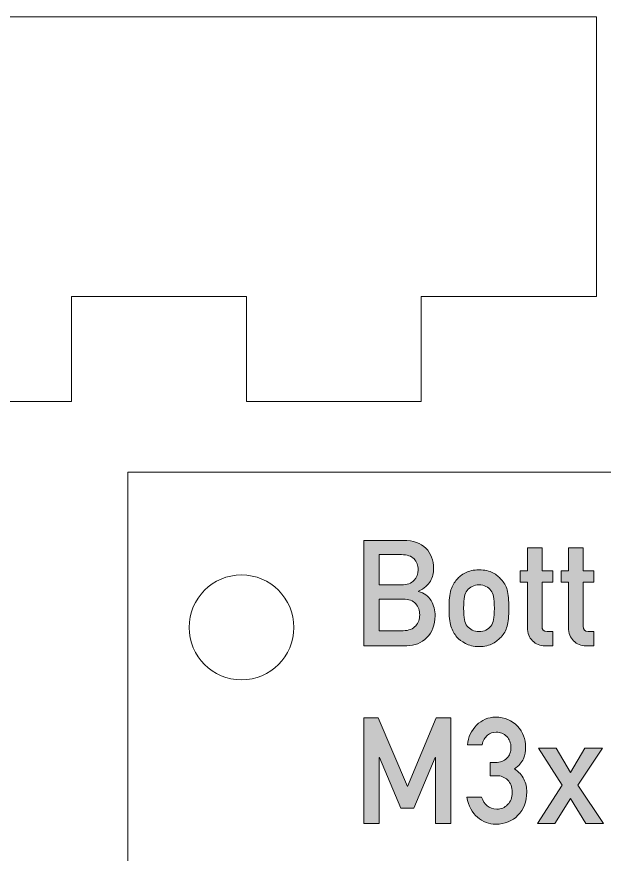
# Model space of a CAD drawing. Header units: inches. Extents: x -8 to 219, y 60 to 237.
# Drawn here: x 68.81 to 85.63, y 211.46 to 235.42 of the extents above; entities that cross this region are included whole.
import ezdxf

# ---------------------------------------------------------------- set-up
doc = ezdxf.new("R2010")
doc.units = ezdxf.units.IN
doc.header["$MEASUREMENT"] = 0
doc.layers.add('Ebene 1', color=7, linetype='Continuous')

# ---------------------------------------------------------------- blocks, each defined once
blk = doc.blocks.new('block 5')
at = {"layer": 'Ebene 1', "color": 1, "lineweight": 9}
blk.add_lwpolyline([(60.354, 235.422), (60.354, 227.414), (65.363, 227.414), (65.363, 224.415), (70.373, 224.415), (70.373, 227.414), (75.382, 227.414), (75.382, 224.415), (80.391, 224.415), (80.391, 227.414), (85.401, 227.414), (85.401, 235.422), (60.354, 235.422)], dxfattribs=at)
blk = doc.blocks.new('block 6')
at = {"layer": 'Ebene 1', "color": 1, "lineweight": 9}
blk.add_lwpolyline([(144.308, 222.397), (71.99, 222.397), (71.99, 202.397), (68.991, 202.397), (68.991, 192.202), (71.99, 192.202), (71.99, 171.823), (68.991, 171.823), (68.992, 168.489), (74.248, 168.489), (74.248, 169.477), (76.753, 169.477), (76.753, 168.489), (79.504, 168.489), (79.504, 164.997), (76.753, 164.997), (76.753, 163.974), (74.248, 163.974), (74.248, 164.997), (68.992, 164.997), (68.991, 161.628), (71.99, 161.628), (71.99, 141.627), (144.308, 141.627)], dxfattribs=at)
blk = doc.blocks.new('block 8')
at = {"layer": 'Ebene 1', "color": 1, "lineweight": 9}
blk.add_open_spline([(75.244, 216.452), (74.416, 216.452), (73.744, 217.124), (73.744, 217.952), (73.744, 218.781), (74.416, 219.452), (75.244, 219.452), (76.073, 219.452), (76.744, 218.781), (76.744, 217.952), (76.744, 217.124), (76.073, 216.452), (75.244, 216.452)], degree=3, knots=[0, 0, 0, 0, 1, 1, 1, 2, 2, 2, 3, 3, 3, 4, 4, 4, 4], dxfattribs=at)
blk = doc.blocks.new('block 11')
at = {"layer": 'Ebene 1', "lineweight": 0}
blk.add_open_spline([(78.744, 220.44), (78.744, 220.44), (79.875, 220.44), (79.875, 220.44), (80.162, 220.437), (80.378, 220.363), (80.522, 220.217), (80.667, 220.069), (80.74, 219.874), (80.74, 219.632), (80.743, 219.508), (80.714, 219.389), (80.654, 219.276), (80.623, 219.223), (80.579, 219.172), (80.522, 219.123), (80.465, 219.072), (80.394, 219.026), (80.31, 218.985), (80.31, 218.985), (80.31, 218.977), (80.31, 218.977), (80.469, 218.934), (80.59, 218.848), (80.671, 218.718), (80.747, 218.585), (80.786, 218.439), (80.786, 218.282), (80.783, 218.022), (80.704, 217.816), (80.549, 217.664), (80.395, 217.506), (80.204, 217.426), (79.974, 217.426), (79.974, 217.426), (78.744, 217.426), (78.744, 217.426), (78.744, 217.426), (78.744, 220.44), (78.744, 220.44)], degree=3, knots=[0, 0, 0, 0, 1, 1, 1, 2, 2, 2, 3, 3, 3, 4, 4, 4, 5, 5, 5, 6, 6, 6, 7, 7, 7, 8, 8, 8, 9, 9, 9, 10, 10, 10, 11, 11, 11, 12, 12, 12, 13, 13, 13, 13], dxfattribs=at)
blk = doc.blocks.new('block 12')
at = {"layer": 'Ebene 1', "lineweight": 0}
blk.add_open_spline([(79.186, 220.035), (79.186, 220.035), (79.186, 219.169), (79.186, 219.169), (79.186, 219.169), (79.825, 219.169), (79.825, 219.169), (79.987, 219.169), (80.105, 219.212), (80.182, 219.3), (80.259, 219.38), (80.298, 219.481), (80.298, 219.603), (80.298, 219.725), (80.259, 219.828), (80.182, 219.913), (80.105, 219.992), (79.987, 220.032), (79.825, 220.035), (79.825, 220.035), (79.186, 220.035), (79.186, 220.035)], degree=3, knots=[0, 0, 0, 0, 1, 1, 1, 2, 2, 2, 3, 3, 3, 4, 4, 4, 5, 5, 5, 6, 6, 6, 7, 7, 7, 7], dxfattribs=at)
blk = doc.blocks.new('block 13')
at = {"layer": 'Ebene 1', "lineweight": 0}
blk.add_open_spline([(79.186, 218.764), (79.186, 218.764), (79.186, 217.856), (79.186, 217.856), (79.186, 217.856), (79.868, 217.856), (79.868, 217.856), (80.033, 217.859), (80.153, 217.905), (80.229, 217.995), (80.306, 218.083), (80.344, 218.188), (80.344, 218.31), (80.344, 218.434), (80.306, 218.541), (80.229, 218.629), (80.153, 218.716), (80.033, 218.761), (79.868, 218.764), (79.868, 218.764), (79.186, 218.764), (79.186, 218.764)], degree=3, knots=[0, 0, 0, 0, 1, 1, 1, 2, 2, 2, 3, 3, 3, 4, 4, 4, 5, 5, 5, 6, 6, 6, 7, 7, 7, 7], dxfattribs=at)
blk = doc.blocks.new('block 14')
at = {"layer": 'Ebene 1'}
h = blk.add_hatch(color=112, dxfattribs=at)
h.dxf.hatch_style = 2
edge = h.paths.add_edge_path()
edge.add_spline(control_points=[(78.744, 220.44), (78.744, 220.44), (79.875, 220.44), (79.875, 220.44), (80.162, 220.437), (80.378, 220.363), (80.522, 220.217), (80.667, 220.069), (80.74, 219.874), (80.74, 219.632), (80.743, 219.508), (80.714, 219.389), (80.654, 219.276), (80.623, 219.223), (80.579, 219.172), (80.522, 219.123), (80.465, 219.072), (80.394, 219.026), (80.31, 218.985), (80.31, 218.985), (80.31, 218.977), (80.31, 218.977), (80.469, 218.934), (80.59, 218.848), (80.671, 218.718), (80.747, 218.585), (80.786, 218.439), (80.786, 218.282), (80.783, 218.022), (80.704, 217.816), (80.549, 217.664), (80.395, 217.506), (80.204, 217.426), (79.974, 217.426), (79.974, 217.426), (78.744, 217.426), (78.744, 217.426), (78.744, 217.426), (78.744, 220.44), (78.744, 220.44)], knot_values=[0, 0, 0, 0, 1, 1, 1, 2, 2, 2, 3, 3, 3, 4, 4, 4, 5, 5, 5, 6, 6, 6, 7, 7, 7, 8, 8, 8, 9, 9, 9, 10, 10, 10, 11, 11, 11, 12, 12, 12, 13, 13, 13, 13], degree=3, periodic=1)
edge = h.paths.add_edge_path()
edge.add_spline(control_points=[(79.186, 220.035), (79.186, 220.035), (79.186, 219.169), (79.186, 219.169), (79.186, 219.169), (79.825, 219.169), (79.825, 219.169), (79.987, 219.169), (80.105, 219.212), (80.182, 219.3), (80.259, 219.38), (80.298, 219.481), (80.298, 219.603), (80.298, 219.725), (80.259, 219.828), (80.182, 219.913), (80.105, 219.992), (79.987, 220.032), (79.825, 220.035), (79.825, 220.035), (79.186, 220.035), (79.186, 220.035)], knot_values=[0, 0, 0, 0, 1, 1, 1, 2, 2, 2, 3, 3, 3, 4, 4, 4, 5, 5, 5, 6, 6, 6, 7, 7, 7, 7], degree=3, periodic=1)
edge = h.paths.add_edge_path()
edge.add_spline(control_points=[(79.186, 218.764), (79.186, 218.764), (79.186, 217.856), (79.186, 217.856), (79.186, 217.856), (79.868, 217.856), (79.868, 217.856), (80.033, 217.859), (80.153, 217.905), (80.229, 217.995), (80.306, 218.083), (80.344, 218.188), (80.344, 218.31), (80.344, 218.434), (80.306, 218.541), (80.229, 218.629), (80.153, 218.716), (80.033, 218.761), (79.868, 218.764), (79.868, 218.764), (79.186, 218.764), (79.186, 218.764)], knot_values=[0, 0, 0, 0, 1, 1, 1, 2, 2, 2, 3, 3, 3, 4, 4, 4, 5, 5, 5, 6, 6, 6, 7, 7, 7, 7], degree=3, periodic=1)
at = {"layer": 'Ebene 1', "lineweight": 0}
for points, knots in [([(78.744, 220.44), (78.744, 220.44), (79.875, 220.44), (79.875, 220.44), (80.162, 220.437), (80.378, 220.363), (80.522, 220.217), (80.667, 220.069), (80.74, 219.874), (80.74, 219.632), (80.743, 219.508), (80.714, 219.389), (80.654, 219.276), (80.623, 219.223), (80.579, 219.172), (80.522, 219.123), (80.465, 219.072), (80.394, 219.026), (80.31, 218.985), (80.31, 218.985), (80.31, 218.977), (80.31, 218.977), (80.469, 218.934), (80.59, 218.848), (80.671, 218.718), (80.747, 218.585), (80.786, 218.439), (80.786, 218.282), (80.783, 218.022), (80.704, 217.816), (80.549, 217.664), (80.395, 217.506), (80.204, 217.426), (79.974, 217.426), (79.974, 217.426), (78.744, 217.426), (78.744, 217.426), (78.744, 217.426), (78.744, 220.44), (78.744, 220.44)], [0, 0, 0, 0, 1, 1, 1, 2, 2, 2, 3, 3, 3, 4, 4, 4, 5, 5, 5, 6, 6, 6, 7, 7, 7, 8, 8, 8, 9, 9, 9, 10, 10, 10, 11, 11, 11, 12, 12, 12, 13, 13, 13, 13]), ([(79.186, 220.035), (79.186, 220.035), (79.186, 219.169), (79.186, 219.169), (79.186, 219.169), (79.825, 219.169), (79.825, 219.169), (79.987, 219.169), (80.105, 219.212), (80.182, 219.3), (80.259, 219.38), (80.298, 219.481), (80.298, 219.603), (80.298, 219.725), (80.259, 219.828), (80.182, 219.913), (80.105, 219.992), (79.987, 220.032), (79.825, 220.035), (79.825, 220.035), (79.186, 220.035), (79.186, 220.035)], [0, 0, 0, 0, 1, 1, 1, 2, 2, 2, 3, 3, 3, 4, 4, 4, 5, 5, 5, 6, 6, 6, 7, 7, 7, 7]), ([(79.186, 218.764), (79.186, 218.764), (79.186, 217.856), (79.186, 217.856), (79.186, 217.856), (79.868, 217.856), (79.868, 217.856), (80.033, 217.859), (80.153, 217.905), (80.229, 217.995), (80.306, 218.083), (80.344, 218.188), (80.344, 218.31), (80.344, 218.434), (80.306, 218.541), (80.229, 218.629), (80.153, 218.716), (80.033, 218.761), (79.868, 218.764), (79.868, 218.764), (79.186, 218.764), (79.186, 218.764)], [0, 0, 0, 0, 1, 1, 1, 2, 2, 2, 3, 3, 3, 4, 4, 4, 5, 5, 5, 6, 6, 6, 7, 7, 7, 7])]:
    blk.add_open_spline(points, degree=3, knots=knots, dxfattribs=at)
blk = doc.blocks.new('block 15')
at = {"layer": 'Ebene 1', "lineweight": 0}
blk.add_open_spline([(81.185, 218.501), (81.185, 218.728), (81.203, 218.902), (81.239, 219.023), (81.276, 219.142), (81.334, 219.242), (81.411, 219.323), (81.469, 219.395), (81.549, 219.458), (81.651, 219.515), (81.753, 219.568), (81.883, 219.596), (82.042, 219.599), (82.206, 219.596), (82.339, 219.568), (82.44, 219.514), (82.54, 219.458), (82.618, 219.394), (82.673, 219.322), (82.755, 219.241), (82.814, 219.141), (82.848, 219.022), (82.881, 218.901), (82.898, 218.727), (82.898, 218.501), (82.898, 218.275), (82.881, 218.103), (82.848, 217.984), (82.813, 217.866), (82.755, 217.763), (82.672, 217.676), (82.645, 217.645), (82.613, 217.614), (82.574, 217.583), (82.539, 217.549), (82.495, 217.519), (82.44, 217.495), (82.338, 217.435), (82.206, 217.404), (82.042, 217.402), (81.883, 217.404), (81.753, 217.435), (81.651, 217.495), (81.549, 217.548), (81.468, 217.609), (81.411, 217.676), (81.334, 217.763), (81.276, 217.866), (81.239, 217.984), (81.203, 218.103), (81.185, 218.275), (81.185, 218.501)], degree=3, knots=[0, 0, 0, 0, 1, 1, 1, 2, 2, 2, 3, 3, 3, 4, 4, 4, 5, 5, 5, 6, 6, 6, 7, 7, 7, 8, 8, 8, 9, 9, 9, 10, 10, 10, 11, 11, 11, 12, 12, 12, 13, 13, 13, 14, 14, 14, 15, 15, 15, 16, 16, 16, 17, 17, 17, 17], dxfattribs=at)
blk = doc.blocks.new('block 16')
at = {"layer": 'Ebene 1', "lineweight": 0}
blk.add_open_spline([(82.481, 218.497), (82.481, 218.651), (82.474, 218.763), (82.461, 218.833), (82.448, 218.901), (82.42, 218.96), (82.379, 219.011), (82.348, 219.06), (82.302, 219.098), (82.242, 219.125), (82.185, 219.155), (82.118, 219.169), (82.042, 219.169), (81.971, 219.169), (81.905, 219.155), (81.845, 219.125), (81.787, 219.098), (81.741, 219.06), (81.704, 219.011), (81.668, 218.96), (81.642, 218.901), (81.626, 218.833), (81.61, 218.763), (81.602, 218.652), (81.602, 218.501), (81.602, 218.352), (81.61, 218.243), (81.626, 218.174), (81.642, 218.103), (81.668, 218.041), (81.704, 217.987), (81.741, 217.945), (81.787, 217.909), (81.845, 217.877), (81.905, 217.847), (81.971, 217.831), (82.042, 217.831), (82.118, 217.831), (82.185, 217.847), (82.242, 217.877), (82.302, 217.909), (82.348, 217.945), (82.379, 217.987), (82.42, 218.041), (82.448, 218.103), (82.461, 218.174), (82.474, 218.243), (82.481, 218.351), (82.481, 218.497)], degree=3, knots=[0, 0, 0, 0, 1, 1, 1, 2, 2, 2, 3, 3, 3, 4, 4, 4, 5, 5, 5, 6, 6, 6, 7, 7, 7, 8, 8, 8, 9, 9, 9, 10, 10, 10, 11, 11, 11, 12, 12, 12, 13, 13, 13, 14, 14, 14, 15, 15, 15, 16, 16, 16, 16], dxfattribs=at)
blk = doc.blocks.new('block 17')
at = {"layer": 'Ebene 1'}
h = blk.add_hatch(color=112, dxfattribs=at)
h.dxf.hatch_style = 2
edge = h.paths.add_edge_path()
edge.add_spline(control_points=[(81.185, 218.501), (81.185, 218.728), (81.203, 218.902), (81.239, 219.023), (81.276, 219.142), (81.334, 219.242), (81.411, 219.323), (81.469, 219.395), (81.549, 219.458), (81.651, 219.515), (81.753, 219.568), (81.883, 219.596), (82.042, 219.599), (82.206, 219.596), (82.339, 219.568), (82.44, 219.514), (82.54, 219.458), (82.618, 219.394), (82.673, 219.322), (82.755, 219.241), (82.814, 219.141), (82.848, 219.022), (82.881, 218.901), (82.898, 218.727), (82.898, 218.501), (82.898, 218.275), (82.881, 218.103), (82.848, 217.984), (82.813, 217.866), (82.755, 217.763), (82.672, 217.676), (82.645, 217.645), (82.613, 217.614), (82.574, 217.583), (82.539, 217.549), (82.495, 217.519), (82.44, 217.495), (82.338, 217.435), (82.206, 217.404), (82.042, 217.402), (81.883, 217.404), (81.753, 217.435), (81.651, 217.495), (81.549, 217.548), (81.468, 217.609), (81.411, 217.676), (81.334, 217.763), (81.276, 217.866), (81.239, 217.984), (81.203, 218.103), (81.185, 218.275), (81.185, 218.501)], knot_values=[0, 0, 0, 0, 1, 1, 1, 2, 2, 2, 3, 3, 3, 4, 4, 4, 5, 5, 5, 6, 6, 6, 7, 7, 7, 8, 8, 8, 9, 9, 9, 10, 10, 10, 11, 11, 11, 12, 12, 12, 13, 13, 13, 14, 14, 14, 15, 15, 15, 16, 16, 16, 17, 17, 17, 17], degree=3, periodic=1)
edge = h.paths.add_edge_path()
edge.add_spline(control_points=[(82.481, 218.497), (82.481, 218.651), (82.474, 218.763), (82.461, 218.833), (82.448, 218.901), (82.42, 218.96), (82.379, 219.011), (82.348, 219.06), (82.302, 219.098), (82.242, 219.125), (82.185, 219.155), (82.118, 219.169), (82.042, 219.169), (81.971, 219.169), (81.905, 219.155), (81.845, 219.125), (81.787, 219.098), (81.741, 219.06), (81.704, 219.011), (81.668, 218.96), (81.642, 218.901), (81.626, 218.833), (81.61, 218.763), (81.602, 218.652), (81.602, 218.501), (81.602, 218.352), (81.61, 218.243), (81.626, 218.174), (81.642, 218.103), (81.668, 218.041), (81.704, 217.987), (81.741, 217.945), (81.787, 217.909), (81.845, 217.877), (81.905, 217.847), (81.971, 217.831), (82.042, 217.831), (82.118, 217.831), (82.185, 217.847), (82.242, 217.877), (82.302, 217.909), (82.348, 217.945), (82.379, 217.987), (82.42, 218.041), (82.448, 218.103), (82.461, 218.174), (82.474, 218.243), (82.481, 218.351), (82.481, 218.497)], knot_values=[0, 0, 0, 0, 1, 1, 1, 2, 2, 2, 3, 3, 3, 4, 4, 4, 5, 5, 5, 6, 6, 6, 7, 7, 7, 8, 8, 8, 9, 9, 9, 10, 10, 10, 11, 11, 11, 12, 12, 12, 13, 13, 13, 14, 14, 14, 15, 15, 15, 16, 16, 16, 16], degree=3, periodic=1)
at = {"layer": 'Ebene 1', "lineweight": 0}
for points, knots in [([(81.185, 218.501), (81.185, 218.728), (81.203, 218.902), (81.239, 219.023), (81.276, 219.142), (81.334, 219.242), (81.411, 219.323), (81.469, 219.395), (81.549, 219.458), (81.651, 219.515), (81.753, 219.568), (81.883, 219.596), (82.042, 219.599), (82.206, 219.596), (82.339, 219.568), (82.44, 219.514), (82.54, 219.458), (82.618, 219.394), (82.673, 219.322), (82.755, 219.241), (82.814, 219.141), (82.848, 219.022), (82.881, 218.901), (82.898, 218.727), (82.898, 218.501), (82.898, 218.275), (82.881, 218.103), (82.848, 217.984), (82.813, 217.866), (82.755, 217.763), (82.672, 217.676), (82.645, 217.645), (82.613, 217.614), (82.574, 217.583), (82.539, 217.549), (82.495, 217.519), (82.44, 217.495), (82.338, 217.435), (82.206, 217.404), (82.042, 217.402), (81.883, 217.404), (81.753, 217.435), (81.651, 217.495), (81.549, 217.548), (81.468, 217.609), (81.411, 217.676), (81.334, 217.763), (81.276, 217.866), (81.239, 217.984), (81.203, 218.103), (81.185, 218.275), (81.185, 218.501)], [0, 0, 0, 0, 1, 1, 1, 2, 2, 2, 3, 3, 3, 4, 4, 4, 5, 5, 5, 6, 6, 6, 7, 7, 7, 8, 8, 8, 9, 9, 9, 10, 10, 10, 11, 11, 11, 12, 12, 12, 13, 13, 13, 14, 14, 14, 15, 15, 15, 16, 16, 16, 17, 17, 17, 17]), ([(82.481, 218.497), (82.481, 218.651), (82.474, 218.763), (82.461, 218.833), (82.448, 218.901), (82.42, 218.96), (82.379, 219.011), (82.348, 219.06), (82.302, 219.098), (82.242, 219.125), (82.185, 219.155), (82.118, 219.169), (82.042, 219.169), (81.971, 219.169), (81.905, 219.155), (81.845, 219.125), (81.787, 219.098), (81.741, 219.06), (81.704, 219.011), (81.668, 218.96), (81.642, 218.901), (81.626, 218.833), (81.61, 218.763), (81.602, 218.652), (81.602, 218.501), (81.602, 218.352), (81.61, 218.243), (81.626, 218.174), (81.642, 218.103), (81.668, 218.041), (81.704, 217.987), (81.741, 217.945), (81.787, 217.909), (81.845, 217.877), (81.905, 217.847), (81.971, 217.831), (82.042, 217.831), (82.118, 217.831), (82.185, 217.847), (82.242, 217.877), (82.302, 217.909), (82.348, 217.945), (82.379, 217.987), (82.42, 218.041), (82.448, 218.103), (82.461, 218.174), (82.474, 218.243), (82.481, 218.351), (82.481, 218.497)], [0, 0, 0, 0, 1, 1, 1, 2, 2, 2, 3, 3, 3, 4, 4, 4, 5, 5, 5, 6, 6, 6, 7, 7, 7, 8, 8, 8, 9, 9, 9, 10, 10, 10, 11, 11, 11, 12, 12, 12, 13, 13, 13, 14, 14, 14, 15, 15, 15, 16, 16, 16, 16])]:
    blk.add_open_spline(points, degree=3, knots=knots, dxfattribs=at)
blk = doc.blocks.new('block 18')
at = {"layer": 'Ebene 1', "lineweight": 0}
blk.add_open_spline([(83.43, 220.225), (83.43, 220.225), (83.847, 220.225), (83.847, 220.225), (83.847, 220.225), (83.847, 219.572), (83.847, 219.572), (83.847, 219.572), (84.151, 219.572), (84.151, 219.572), (84.151, 219.572), (84.151, 219.241), (84.151, 219.241), (84.151, 219.241), (83.847, 219.241), (83.847, 219.241), (83.847, 219.241), (83.847, 217.991), (83.847, 217.991), (83.844, 217.882), (83.894, 217.829), (83.995, 217.831), (83.995, 217.831), (84.151, 217.831), (84.151, 217.831), (84.151, 217.831), (84.151, 217.426), (84.151, 217.426), (84.151, 217.426), (83.933, 217.426), (83.933, 217.426), (83.787, 217.426), (83.667, 217.473), (83.574, 217.567), (83.478, 217.656), (83.43, 217.786), (83.43, 217.955), (83.43, 217.955), (83.43, 219.241), (83.43, 219.241), (83.43, 219.241), (83.22, 219.241), (83.22, 219.241), (83.22, 219.241), (83.22, 219.572), (83.22, 219.572), (83.22, 219.572), (83.43, 219.572), (83.43, 219.572), (83.43, 219.572), (83.43, 220.225), (83.43, 220.225)], degree=3, knots=[0, 0, 0, 0, 1, 1, 1, 2, 2, 2, 3, 3, 3, 4, 4, 4, 5, 5, 5, 6, 6, 6, 7, 7, 7, 8, 8, 8, 9, 9, 9, 10, 10, 10, 11, 11, 11, 12, 12, 12, 13, 13, 13, 14, 14, 14, 15, 15, 15, 16, 16, 16, 17, 17, 17, 17], dxfattribs=at)
blk = doc.blocks.new('block 19')
at = {"layer": 'Ebene 1'}
h = blk.add_hatch(color=112, dxfattribs=at)
h.dxf.hatch_style = 2
edge = h.paths.add_edge_path()
edge.add_spline(control_points=[(83.43, 220.225), (83.43, 220.225), (83.847, 220.225), (83.847, 220.225), (83.847, 220.225), (83.847, 219.572), (83.847, 219.572), (83.847, 219.572), (84.151, 219.572), (84.151, 219.572), (84.151, 219.572), (84.151, 219.241), (84.151, 219.241), (84.151, 219.241), (83.847, 219.241), (83.847, 219.241), (83.847, 219.241), (83.847, 217.991), (83.847, 217.991), (83.844, 217.882), (83.894, 217.829), (83.995, 217.831), (83.995, 217.831), (84.151, 217.831), (84.151, 217.831), (84.151, 217.831), (84.151, 217.426), (84.151, 217.426), (84.151, 217.426), (83.933, 217.426), (83.933, 217.426), (83.787, 217.426), (83.667, 217.473), (83.574, 217.567), (83.478, 217.656), (83.43, 217.786), (83.43, 217.955), (83.43, 217.955), (83.43, 219.241), (83.43, 219.241), (83.43, 219.241), (83.22, 219.241), (83.22, 219.241), (83.22, 219.241), (83.22, 219.572), (83.22, 219.572), (83.22, 219.572), (83.43, 219.572), (83.43, 219.572), (83.43, 219.572), (83.43, 220.225), (83.43, 220.225)], knot_values=[0, 0, 0, 0, 1, 1, 1, 2, 2, 2, 3, 3, 3, 4, 4, 4, 5, 5, 5, 6, 6, 6, 7, 7, 7, 8, 8, 8, 9, 9, 9, 10, 10, 10, 11, 11, 11, 12, 12, 12, 13, 13, 13, 14, 14, 14, 15, 15, 15, 16, 16, 16, 17, 17, 17, 17], degree=3, periodic=1)
at = {"layer": 'Ebene 1', "lineweight": 0}
blk.add_open_spline([(83.43, 220.225), (83.43, 220.225), (83.847, 220.225), (83.847, 220.225), (83.847, 220.225), (83.847, 219.572), (83.847, 219.572), (83.847, 219.572), (84.151, 219.572), (84.151, 219.572), (84.151, 219.572), (84.151, 219.241), (84.151, 219.241), (84.151, 219.241), (83.847, 219.241), (83.847, 219.241), (83.847, 219.241), (83.847, 217.991), (83.847, 217.991), (83.844, 217.882), (83.894, 217.829), (83.995, 217.831), (83.995, 217.831), (84.151, 217.831), (84.151, 217.831), (84.151, 217.831), (84.151, 217.426), (84.151, 217.426), (84.151, 217.426), (83.933, 217.426), (83.933, 217.426), (83.787, 217.426), (83.667, 217.473), (83.574, 217.567), (83.478, 217.656), (83.43, 217.786), (83.43, 217.955), (83.43, 217.955), (83.43, 219.241), (83.43, 219.241), (83.43, 219.241), (83.22, 219.241), (83.22, 219.241), (83.22, 219.241), (83.22, 219.572), (83.22, 219.572), (83.22, 219.572), (83.43, 219.572), (83.43, 219.572), (83.43, 219.572), (83.43, 220.225), (83.43, 220.225)], degree=3, knots=[0, 0, 0, 0, 1, 1, 1, 2, 2, 2, 3, 3, 3, 4, 4, 4, 5, 5, 5, 6, 6, 6, 7, 7, 7, 8, 8, 8, 9, 9, 9, 10, 10, 10, 11, 11, 11, 12, 12, 12, 13, 13, 13, 14, 14, 14, 15, 15, 15, 16, 16, 16, 17, 17, 17, 17], dxfattribs=at)
blk = doc.blocks.new('block 20')
at = {"layer": 'Ebene 1', "lineweight": 0}
blk.add_open_spline([(84.606, 220.225), (84.606, 220.225), (85.023, 220.225), (85.023, 220.225), (85.023, 220.225), (85.023, 219.572), (85.023, 219.572), (85.023, 219.572), (85.327, 219.572), (85.327, 219.572), (85.327, 219.572), (85.327, 219.241), (85.327, 219.241), (85.327, 219.241), (85.023, 219.241), (85.023, 219.241), (85.023, 219.241), (85.023, 217.991), (85.023, 217.991), (85.02, 217.882), (85.07, 217.829), (85.171, 217.831), (85.171, 217.831), (85.327, 217.831), (85.327, 217.831), (85.327, 217.831), (85.327, 217.426), (85.327, 217.426), (85.327, 217.426), (85.11, 217.426), (85.11, 217.426), (84.963, 217.426), (84.843, 217.473), (84.75, 217.567), (84.654, 217.656), (84.606, 217.786), (84.606, 217.955), (84.606, 217.955), (84.606, 219.241), (84.606, 219.241), (84.606, 219.241), (84.396, 219.241), (84.396, 219.241), (84.396, 219.241), (84.396, 219.572), (84.396, 219.572), (84.396, 219.572), (84.606, 219.572), (84.606, 219.572), (84.606, 219.572), (84.606, 220.225), (84.606, 220.225)], degree=3, knots=[0, 0, 0, 0, 1, 1, 1, 2, 2, 2, 3, 3, 3, 4, 4, 4, 5, 5, 5, 6, 6, 6, 7, 7, 7, 8, 8, 8, 9, 9, 9, 10, 10, 10, 11, 11, 11, 12, 12, 12, 13, 13, 13, 14, 14, 14, 15, 15, 15, 16, 16, 16, 17, 17, 17, 17], dxfattribs=at)
blk = doc.blocks.new('block 21')
at = {"layer": 'Ebene 1'}
h = blk.add_hatch(color=112, dxfattribs=at)
h.dxf.hatch_style = 2
edge = h.paths.add_edge_path()
edge.add_spline(control_points=[(84.606, 220.225), (84.606, 220.225), (85.023, 220.225), (85.023, 220.225), (85.023, 220.225), (85.023, 219.572), (85.023, 219.572), (85.023, 219.572), (85.327, 219.572), (85.327, 219.572), (85.327, 219.572), (85.327, 219.241), (85.327, 219.241), (85.327, 219.241), (85.023, 219.241), (85.023, 219.241), (85.023, 219.241), (85.023, 217.991), (85.023, 217.991), (85.02, 217.882), (85.07, 217.829), (85.171, 217.831), (85.171, 217.831), (85.327, 217.831), (85.327, 217.831), (85.327, 217.831), (85.327, 217.426), (85.327, 217.426), (85.327, 217.426), (85.11, 217.426), (85.11, 217.426), (84.963, 217.426), (84.843, 217.473), (84.75, 217.567), (84.654, 217.656), (84.606, 217.786), (84.606, 217.955), (84.606, 217.955), (84.606, 219.241), (84.606, 219.241), (84.606, 219.241), (84.396, 219.241), (84.396, 219.241), (84.396, 219.241), (84.396, 219.572), (84.396, 219.572), (84.396, 219.572), (84.606, 219.572), (84.606, 219.572), (84.606, 219.572), (84.606, 220.225), (84.606, 220.225)], knot_values=[0, 0, 0, 0, 1, 1, 1, 2, 2, 2, 3, 3, 3, 4, 4, 4, 5, 5, 5, 6, 6, 6, 7, 7, 7, 8, 8, 8, 9, 9, 9, 10, 10, 10, 11, 11, 11, 12, 12, 12, 13, 13, 13, 14, 14, 14, 15, 15, 15, 16, 16, 16, 17, 17, 17, 17], degree=3, periodic=1)
at = {"layer": 'Ebene 1', "lineweight": 0}
blk.add_open_spline([(84.606, 220.225), (84.606, 220.225), (85.023, 220.225), (85.023, 220.225), (85.023, 220.225), (85.023, 219.572), (85.023, 219.572), (85.023, 219.572), (85.327, 219.572), (85.327, 219.572), (85.327, 219.572), (85.327, 219.241), (85.327, 219.241), (85.327, 219.241), (85.023, 219.241), (85.023, 219.241), (85.023, 219.241), (85.023, 217.991), (85.023, 217.991), (85.02, 217.882), (85.07, 217.829), (85.171, 217.831), (85.171, 217.831), (85.327, 217.831), (85.327, 217.831), (85.327, 217.831), (85.327, 217.426), (85.327, 217.426), (85.327, 217.426), (85.11, 217.426), (85.11, 217.426), (84.963, 217.426), (84.843, 217.473), (84.75, 217.567), (84.654, 217.656), (84.606, 217.786), (84.606, 217.955), (84.606, 217.955), (84.606, 219.241), (84.606, 219.241), (84.606, 219.241), (84.396, 219.241), (84.396, 219.241), (84.396, 219.241), (84.396, 219.572), (84.396, 219.572), (84.396, 219.572), (84.606, 219.572), (84.606, 219.572), (84.606, 219.572), (84.606, 220.225), (84.606, 220.225)], degree=3, knots=[0, 0, 0, 0, 1, 1, 1, 2, 2, 2, 3, 3, 3, 4, 4, 4, 5, 5, 5, 6, 6, 6, 7, 7, 7, 8, 8, 8, 9, 9, 9, 10, 10, 10, 11, 11, 11, 12, 12, 12, 13, 13, 13, 14, 14, 14, 15, 15, 15, 16, 16, 16, 17, 17, 17, 17], dxfattribs=at)
blk = doc.blocks.new('block 40')
at = {"layer": 'Ebene 1', "lineweight": 0}
blk.add_lwpolyline([(78.744, 215.36), (79.16, 215.36), (79.997, 213.396), (80.818, 215.36), (81.236, 215.36), (81.236, 212.346), (80.794, 212.346), (80.794, 214.226), (80.784, 214.226), (80.173, 212.779), (79.805, 212.779), (79.194, 214.226), (79.186, 214.226), (79.186, 212.346), (78.744, 212.346), (78.744, 215.36)], dxfattribs=at)
blk = doc.blocks.new('block 41')
at = {"layer": 'Ebene 1'}
h = blk.add_hatch(color=112, dxfattribs=at)
h.dxf.hatch_style = 2
h.paths.add_polyline_path([(78.744, 215.36), (79.16, 215.36), (79.997, 213.396), (80.818, 215.36), (81.236, 215.36), (81.236, 212.346), (80.794, 212.346), (80.794, 214.226), (80.784, 214.226), (80.173, 212.779), (79.805, 212.779), (79.194, 214.226), (79.186, 214.226), (79.186, 212.346), (78.744, 212.346)])
at = {"layer": 'Ebene 1', "lineweight": 0}
blk.add_lwpolyline([(78.744, 215.36), (79.16, 215.36), (79.997, 213.396), (80.818, 215.36), (81.236, 215.36), (81.236, 212.346), (80.794, 212.346), (80.794, 214.226), (80.784, 214.226), (80.173, 212.779), (79.805, 212.779), (79.194, 214.226), (79.186, 214.226), (79.186, 212.346), (78.744, 212.346), (78.744, 215.36), (78.744, 215.36)], dxfattribs=at)
blk = doc.blocks.new('block 42')
at = {"layer": 'Ebene 1', "lineweight": 0}
blk.add_open_spline([(82.362, 214.089), (82.362, 214.089), (82.507, 214.089), (82.507, 214.089), (82.65, 214.089), (82.761, 214.13), (82.84, 214.211), (82.919, 214.29), (82.958, 214.393), (82.958, 214.519), (82.955, 214.646), (82.915, 214.751), (82.836, 214.833), (82.757, 214.912), (82.655, 214.952), (82.531, 214.955), (82.442, 214.955), (82.36, 214.925), (82.287, 214.866), (82.209, 214.806), (82.157, 214.714), (82.13, 214.59), (82.13, 214.59), (81.711, 214.59), (81.711, 214.59), (81.733, 214.813), (81.82, 215.001), (81.974, 215.154), (82.125, 215.305), (82.305, 215.382), (82.515, 215.385), (82.78, 215.382), (82.991, 215.295), (83.147, 215.122), (83.297, 214.954), (83.373, 214.756), (83.376, 214.527), (83.376, 214.411), (83.355, 214.3), (83.314, 214.192), (83.265, 214.085), (83.179, 213.989), (83.055, 213.905), (83.182, 213.822), (83.274, 213.723), (83.33, 213.607), (83.384, 213.492), (83.411, 213.37), (83.411, 213.244), (83.408, 212.961), (83.323, 212.738), (83.157, 212.576), (82.993, 212.409), (82.782, 212.324), (82.524, 212.322), (82.326, 212.322), (82.149, 212.388), (81.996, 212.52), (81.843, 212.652), (81.743, 212.843), (81.698, 213.093), (81.698, 213.093), (82.116, 213.093), (82.116, 213.093), (82.154, 212.992), (82.207, 212.911), (82.275, 212.849), (82.344, 212.784), (82.436, 212.751), (82.551, 212.751), (82.674, 212.751), (82.777, 212.795), (82.861, 212.882), (82.947, 212.963), (82.991, 213.08), (82.994, 213.23), (82.991, 213.383), (82.947, 213.502), (82.861, 213.586), (82.777, 213.668), (82.671, 213.709), (82.541, 213.709), (82.541, 213.709), (82.362, 213.709), (82.362, 213.709), (82.362, 213.709), (82.362, 214.089), (82.362, 214.089)], degree=3, knots=[0, 0, 0, 0, 1, 1, 1, 2, 2, 2, 3, 3, 3, 4, 4, 4, 5, 5, 5, 6, 6, 6, 7, 7, 7, 8, 8, 8, 9, 9, 9, 10, 10, 10, 11, 11, 11, 12, 12, 12, 13, 13, 13, 14, 14, 14, 15, 15, 15, 16, 16, 16, 17, 17, 17, 18, 18, 18, 19, 19, 19, 20, 20, 20, 21, 21, 21, 22, 22, 22, 23, 23, 23, 24, 24, 24, 25, 25, 25, 26, 26, 26, 27, 27, 27, 28, 28, 28, 29, 29, 29, 29], dxfattribs=at)
blk = doc.blocks.new('block 43')
at = {"layer": 'Ebene 1'}
h = blk.add_hatch(color=112, dxfattribs=at)
h.dxf.hatch_style = 2
edge = h.paths.add_edge_path()
edge.add_spline(control_points=[(82.362, 214.089), (82.362, 214.089), (82.507, 214.089), (82.507, 214.089), (82.65, 214.089), (82.761, 214.13), (82.84, 214.211), (82.919, 214.29), (82.958, 214.393), (82.958, 214.519), (82.955, 214.646), (82.915, 214.751), (82.836, 214.833), (82.757, 214.912), (82.655, 214.952), (82.531, 214.955), (82.442, 214.955), (82.36, 214.925), (82.287, 214.866), (82.209, 214.806), (82.157, 214.714), (82.13, 214.59), (82.13, 214.59), (81.711, 214.59), (81.711, 214.59), (81.733, 214.813), (81.82, 215.001), (81.974, 215.154), (82.125, 215.305), (82.305, 215.382), (82.515, 215.385), (82.78, 215.382), (82.991, 215.295), (83.147, 215.122), (83.297, 214.954), (83.373, 214.756), (83.376, 214.527), (83.376, 214.411), (83.355, 214.3), (83.314, 214.192), (83.265, 214.085), (83.179, 213.989), (83.055, 213.905), (83.182, 213.822), (83.274, 213.723), (83.33, 213.607), (83.384, 213.492), (83.411, 213.37), (83.411, 213.244), (83.408, 212.961), (83.323, 212.738), (83.157, 212.576), (82.993, 212.409), (82.782, 212.324), (82.524, 212.322), (82.326, 212.322), (82.149, 212.388), (81.996, 212.52), (81.843, 212.652), (81.743, 212.843), (81.698, 213.093), (81.698, 213.093), (82.116, 213.093), (82.116, 213.093), (82.154, 212.992), (82.207, 212.911), (82.275, 212.849), (82.344, 212.784), (82.436, 212.751), (82.551, 212.751), (82.674, 212.751), (82.777, 212.795), (82.861, 212.882), (82.947, 212.963), (82.991, 213.08), (82.994, 213.23), (82.991, 213.383), (82.947, 213.502), (82.861, 213.586), (82.777, 213.668), (82.671, 213.709), (82.541, 213.709), (82.541, 213.709), (82.362, 213.709), (82.362, 213.709), (82.362, 213.709), (82.362, 214.089), (82.362, 214.089)], knot_values=[0, 0, 0, 0, 1, 1, 1, 2, 2, 2, 3, 3, 3, 4, 4, 4, 5, 5, 5, 6, 6, 6, 7, 7, 7, 8, 8, 8, 9, 9, 9, 10, 10, 10, 11, 11, 11, 12, 12, 12, 13, 13, 13, 14, 14, 14, 15, 15, 15, 16, 16, 16, 17, 17, 17, 18, 18, 18, 19, 19, 19, 20, 20, 20, 21, 21, 21, 22, 22, 22, 23, 23, 23, 24, 24, 24, 25, 25, 25, 26, 26, 26, 27, 27, 27, 28, 28, 28, 29, 29, 29, 29], degree=3, periodic=1)
at = {"layer": 'Ebene 1', "lineweight": 0}
blk.add_open_spline([(82.362, 214.089), (82.362, 214.089), (82.507, 214.089), (82.507, 214.089), (82.65, 214.089), (82.761, 214.13), (82.84, 214.211), (82.919, 214.29), (82.958, 214.393), (82.958, 214.519), (82.955, 214.646), (82.915, 214.751), (82.836, 214.833), (82.757, 214.912), (82.655, 214.952), (82.531, 214.955), (82.442, 214.955), (82.36, 214.925), (82.287, 214.866), (82.209, 214.806), (82.157, 214.714), (82.13, 214.59), (82.13, 214.59), (81.711, 214.59), (81.711, 214.59), (81.733, 214.813), (81.82, 215.001), (81.974, 215.154), (82.125, 215.305), (82.305, 215.382), (82.515, 215.385), (82.78, 215.382), (82.991, 215.295), (83.147, 215.122), (83.297, 214.954), (83.373, 214.756), (83.376, 214.527), (83.376, 214.411), (83.355, 214.3), (83.314, 214.192), (83.265, 214.085), (83.179, 213.989), (83.055, 213.905), (83.182, 213.822), (83.274, 213.723), (83.33, 213.607), (83.384, 213.492), (83.411, 213.37), (83.411, 213.244), (83.408, 212.961), (83.323, 212.738), (83.157, 212.576), (82.993, 212.409), (82.782, 212.324), (82.524, 212.322), (82.326, 212.322), (82.149, 212.388), (81.996, 212.52), (81.843, 212.652), (81.743, 212.843), (81.698, 213.093), (81.698, 213.093), (82.116, 213.093), (82.116, 213.093), (82.154, 212.992), (82.207, 212.911), (82.275, 212.849), (82.344, 212.784), (82.436, 212.751), (82.551, 212.751), (82.674, 212.751), (82.777, 212.795), (82.861, 212.882), (82.947, 212.963), (82.991, 213.08), (82.994, 213.23), (82.991, 213.383), (82.947, 213.502), (82.861, 213.586), (82.777, 213.668), (82.671, 213.709), (82.541, 213.709), (82.541, 213.709), (82.362, 213.709), (82.362, 213.709), (82.362, 213.709), (82.362, 214.089), (82.362, 214.089)], degree=3, knots=[0, 0, 0, 0, 1, 1, 1, 2, 2, 2, 3, 3, 3, 4, 4, 4, 5, 5, 5, 6, 6, 6, 7, 7, 7, 8, 8, 8, 9, 9, 9, 10, 10, 10, 11, 11, 11, 12, 12, 12, 13, 13, 13, 14, 14, 14, 15, 15, 15, 16, 16, 16, 17, 17, 17, 18, 18, 18, 19, 19, 19, 20, 20, 20, 21, 21, 21, 22, 22, 22, 23, 23, 23, 24, 24, 24, 25, 25, 25, 26, 26, 26, 27, 27, 27, 28, 28, 28, 29, 29, 29, 29], dxfattribs=at)
blk = doc.blocks.new('block 44')
at = {"layer": 'Ebene 1', "lineweight": 0}
blk.add_lwpolyline([(83.747, 214.492), (84.247, 214.492), (84.659, 213.798), (85.074, 214.492), (85.574, 214.492), (84.871, 213.442), (85.602, 212.346), (85.104, 212.346), (84.659, 213.061), (84.217, 212.346), (83.717, 212.346), (84.427, 213.442), (83.747, 214.492)], dxfattribs=at)
blk = doc.blocks.new('block 45')
at = {"layer": 'Ebene 1'}
h = blk.add_hatch(color=112, dxfattribs=at)
h.dxf.hatch_style = 2
h.paths.add_polyline_path([(83.747, 214.492), (84.247, 214.492), (84.659, 213.798), (85.074, 214.492), (85.574, 214.492), (84.871, 213.442), (85.602, 212.346), (85.104, 212.346), (84.659, 213.061), (84.217, 212.346), (83.717, 212.346), (84.427, 213.442)])
at = {"layer": 'Ebene 1', "lineweight": 0}
blk.add_lwpolyline([(83.747, 214.492), (84.247, 214.492), (84.659, 213.798), (85.074, 214.492), (85.574, 214.492), (84.871, 213.442), (85.602, 212.346), (85.104, 212.346), (84.659, 213.061), (84.217, 212.346), (83.717, 212.346), (84.427, 213.442), (83.747, 214.492), (83.747, 214.492)], dxfattribs=at)

msp = doc.modelspace()

# ---------------------------------------------------------------- block references
at = {"layer": 'Ebene 1'}
for name in ['block 5', 'block 6', 'block 11', 'block 14', 'block 18', 'block 19', 'block 20', 'block 21', 'block 12', 'block 15', 'block 17', 'block 8', 'block 16', 'block 13', 'block 40', 'block 41', 'block 42', 'block 43', 'block 44', 'block 45']:
    msp.add_blockref(name, (0, 0), dxfattribs=at)

doc.saveas('drawing.dxf')
